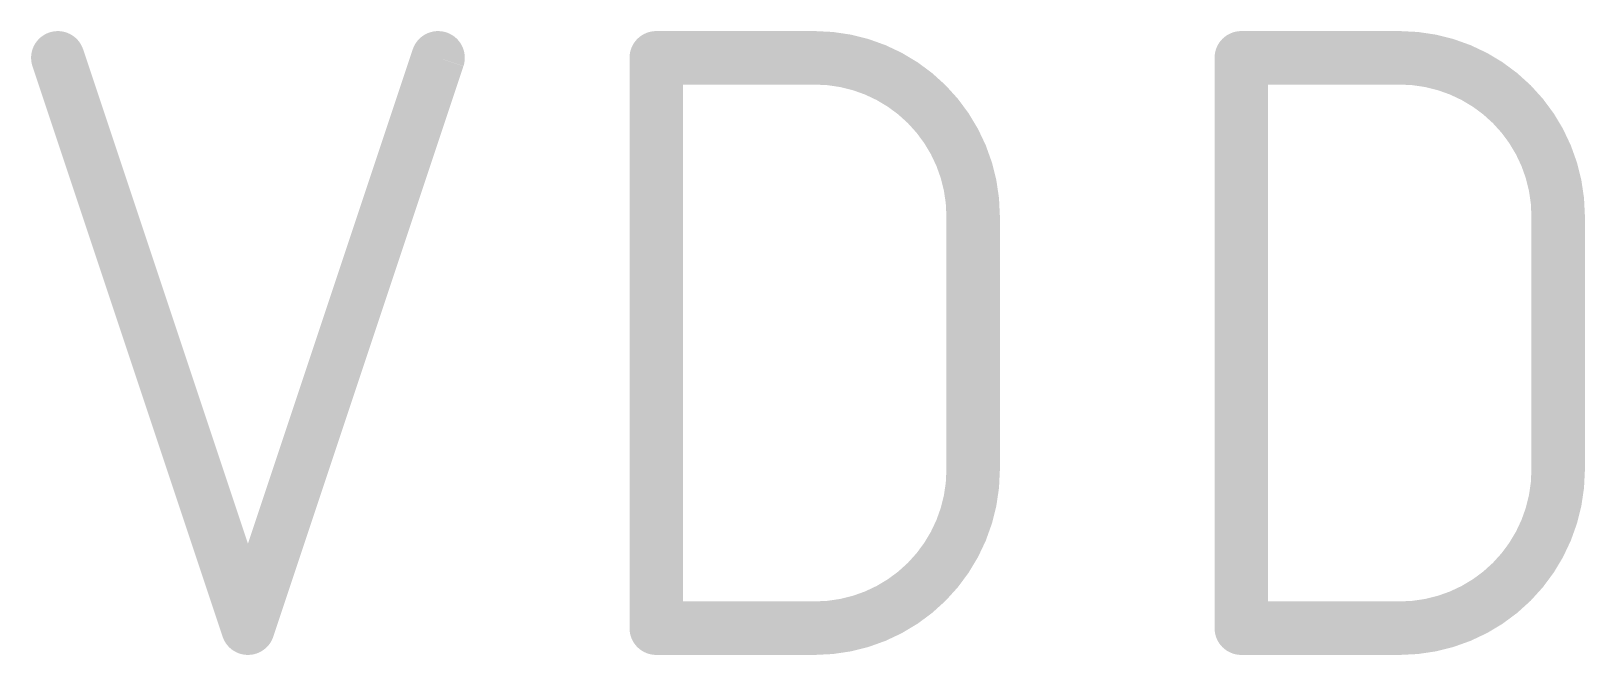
# Model space of a CAD drawing. Extents: x 0 to 388, y 0 to 261.
# Drawn here: x 267.335 to 271.763, y 188.595 to 190.373 of the extents above; entities that cross this region are included whole.
import ezdxf

# ---------------------------------------------------------------- set-up
doc = ezdxf.new("R2010")
doc.units = 0
doc.layers.add('96', color=250, linetype='CONTINUOUS')

msp = doc.modelspace()

# ---------------------------------------------------------------- linework, layer by layer
at = {"layer": '96', "const_width": 0.1524}
for points in [[(267.4112, 190.2968), (267.9531, 188.6712)], [(267.9531, 188.6712), (268.4949, 190.2968)], [(269.1167, 188.6712), (269.1167, 190.2968)], [(269.1167, 190.2968), (269.5683, 190.2968)], [(270.7841, 188.6712), (270.7841, 190.2968)], [(270.7841, 190.2968), (271.2356, 190.2968)], [(270.0199, 189.8452), (270.0199, 189.1228)], [(271.6872, 189.8452), (271.6872, 189.1228)], [(269.5683, 188.6712), (269.1167, 188.6712)], [(271.2356, 188.6712), (270.7841, 188.6712)]]:
    msp.add_lwpolyline(points, dxfattribs=at)
at = {"layer": '96'}
for points, const_width in [([(267.4473, 190.3088, 1), (267.3751, 190.2848)], 0.0762), ([(268.5311, 190.2848, 1), (268.4588, 190.3088)], 0.0762), ([(269.1548, 190.2968, 1), (269.0786, 190.2968)], 0.0762), ([(269.1167, 190.3349, 1), (269.1167, 190.2587)], 0.0762), ([(270.0199, 189.8452, 0.4142), (269.5683, 190.2968)], 0.1524), ([(269.5683, 190.3349, 1), (269.5683, 190.2587)], 0.0762), ([(269.5683, 190.2587, 1), (269.5683, 190.3349)], 0.0762), ([(270.8222, 190.2968, 1), (270.746, 190.2968)], 0.0762), ([(270.7841, 190.3349, 1), (270.7841, 190.2587)], 0.0762), ([(271.6872, 189.8452, 0.4142), (271.2356, 190.2968)], 0.1524), ([(271.2356, 190.3349, 1), (271.2356, 190.2587)], 0.0762), ([(271.2356, 190.2587, 1), (271.2356, 190.3349)], 0.0762), ([(270.058, 189.8452, 1), (269.9818, 189.8452)], 0.0762), ([(271.7253, 189.8452, 1), (271.6491, 189.8452)], 0.0762), ([(269.9818, 189.8452, 1), (270.058, 189.8452)], 0.0762), ([(271.6491, 189.8452, 1), (271.7253, 189.8452)], 0.0762), ([(269.5683, 188.6712, 0.4142), (270.0199, 189.1228)], 0.1524), ([(270.058, 189.1228, 1), (269.9818, 189.1228)], 0.0762), ([(271.2356, 188.6712, 0.4142), (271.6872, 189.1228)], 0.1524), ([(271.7253, 189.1228, 1), (271.6491, 189.1228)], 0.0762), ([(269.9818, 189.1228, 1), (270.058, 189.1228)], 0.0762), ([(271.6491, 189.1228, 1), (271.7253, 189.1228)], 0.0762), ([(269.1167, 188.7093, 1), (269.1167, 188.6331)], 0.0762), ([(269.5683, 188.7093, 1), (269.5683, 188.6331)], 0.0762), ([(269.5683, 188.6331, 1), (269.5683, 188.7093)], 0.0762), ([(270.7841, 188.7093, 1), (270.7841, 188.6331)], 0.0762), ([(271.2356, 188.7093, 1), (271.2356, 188.6331)], 0.0762), ([(271.2356, 188.6331, 1), (271.2356, 188.7093)], 0.0762), ([(267.9169, 188.6832, 1), (267.9892, 188.6592)], 0.0762), ([(267.9169, 188.6592, 1), (267.9892, 188.6832)], 0.0762), ([(269.0786, 188.6712, 1), (269.1548, 188.6712)], 0.0762), ([(270.746, 188.6712, 1), (270.8222, 188.6712)], 0.0762)]:
    msp.add_lwpolyline(points, format="xyb", dxfattribs=dict(at, const_width=const_width))

doc.saveas('drawing.dxf')
